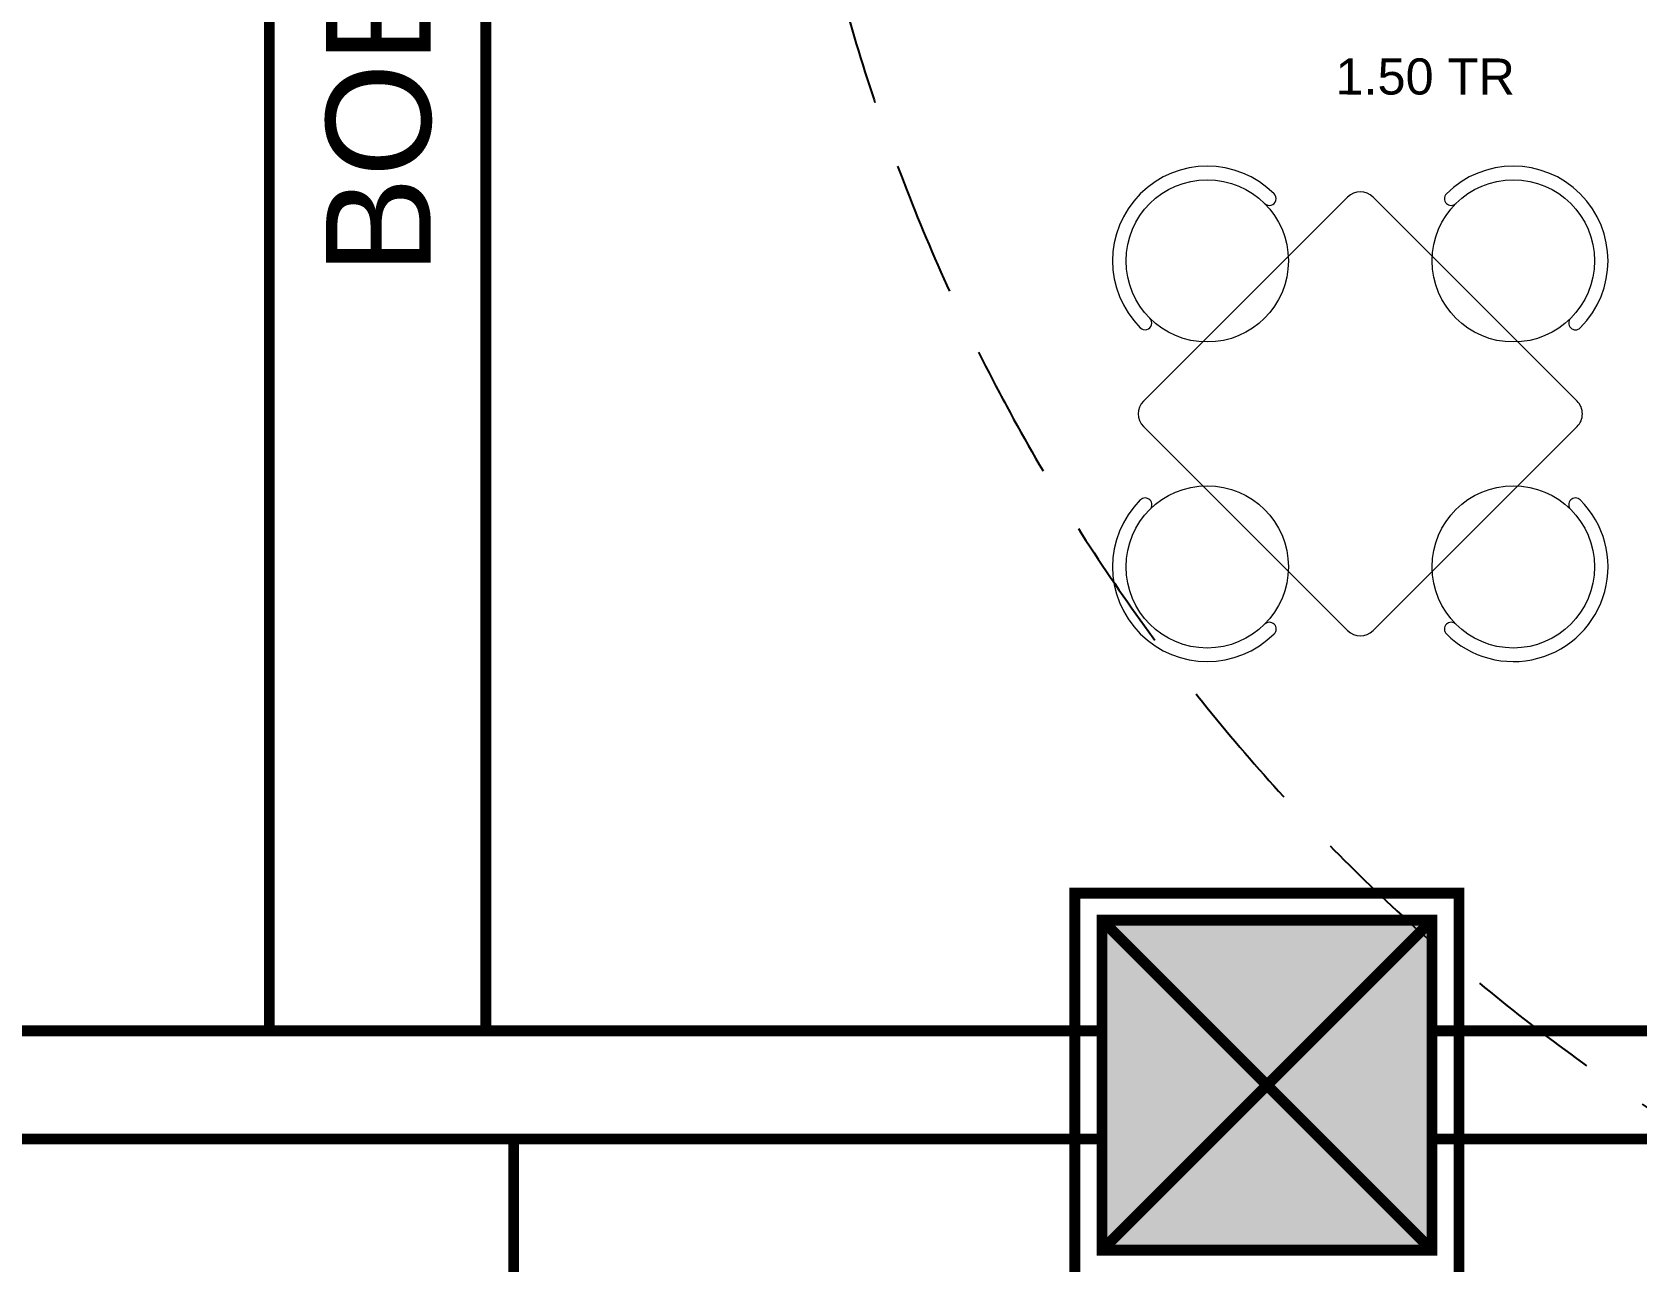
# Model space of a CAD drawing. Header units: millimetres. Extents: x 148480 to 578986, y 39883 to 155062.
# Drawn here: x 235764 to 240213, y 91460 to 94870 of the extents above; entities that cross this region are included whole.
import ezdxf

# ---------------------------------------------------------------- set-up
doc = ezdxf.new("R2010")
doc.units = ezdxf.units.MM
doc.linetypes.add('CENTER', pattern=[2, 1.25, -0.25, 0.25, -0.25])
doc.linetypes.add('HIDDEN', pattern=[0.375, 0.25, -0.125])
for name, color, linetype in [('CEN', 252, 'CENTER'), ('Flooring', 44, 'Continuous'), ('Hatch 01_UC', 7, 'Continuous'), ('I - MODULAR', 44, 'Continuous'), ('Layer2', 4, 'Continuous'), ('Layer4', 6, 'Continuous'), ('M-HVAC VRV PIPE', 4, 'Continuous')]:
    doc.layers.add(name, color=color, linetype=linetype)
doc.layers.add('I FURNITURE', color=31, linetype='Continuous', lineweight=5)
doc.layers.add('M-HVAC-CASSETTE UNIT', color=7, linetype='Continuous', lineweight=18)
doc.styles.add('R', font='romans.shx')
doc.styles.add('VIJETH', font='swiss.ttf')

# ---------------------------------------------------------------- blocks, each defined once
blk = doc.blocks.new('GFC1')
at = {"layer": 'Hatch 01_UC', "linetype": 'Continuous'}
h = blk.add_hatch(color=8, dxfattribs=at)
h.dxf.hatch_style = 1
h.paths.add_polyline_path([(311362, 92478.3), (311362, 93393.3), (312277, 93393.3), (312277, 92478.3)])
at = {"layer": 'CEN', "color": 8, "linetype": 'Continuous', "lineweight": 0}
for p, q in [((312277, 93393.3), (311362, 92478.3)), ((311362, 93393.3), (312277, 92478.3)), ((311362, 93393.3), (312277, 93393.3)), ((312277, 93393.3), (311362, 92478.3)), ((311362, 93393.3), (312277, 92478.3)), ((311362, 93393.3), (312277, 93393.3)), ((311362, 92478.3), (311362, 93393.3)), ((311362, 92478.3), (311362, 93393.3)), ((312277, 93393.3), (312277, 92478.3)), ((312277, 93393.3), (312277, 92478.3)), ((312277, 92478.3), (311362, 92478.3)), ((312277, 92478.3), (311362, 92478.3))]:
    blk.add_line(p, q, dxfattribs=at)
at = {"layer": 'CEN', "color": 8, "linetype": 'HIDDEN', "lineweight": 0, "ltscale": 1500}
for p, q in [((311364.1, 93086.7), (302279.1, 93086.7)), ((321136.8, 93086.7), (312279.1, 93086.7)), ((311364.1, 92786.7), (293822.1, 92786.7)), ((321136.8, 92786.7), (312279.1, 92786.7))]:
    blk.add_line(p, q, dxfattribs=at)
for points in [[(309053.8, 93086.7), (309053.8, 99756.4)], [(309653.8, 93086.7), (309653.8, 99756.4)], [(313831.2, 92784.9), (313831.2, 91127.1), (309731.2, 91127.1), (309731.2, 92784.9)]]:
    blk.add_lwpolyline(points, dxfattribs=at)
at = {"layer": 'CEN', "color": 8, "linetype": 'Continuous', "lineweight": 0}
for points in [[(312352, 92403.3), (311287, 92403.3), (311287, 93468.3), (312352, 93468.3)], [(312277, 92478.3), (311362, 92478.3), (311362, 93393.3), (312277, 93393.3)]]:
    blk.add_lwpolyline(points, close=True, dxfattribs=at)
at = {"layer": 'Flooring', "color": 8, "linetype": 'HIDDEN', "ltscale": 1500}
blk.add_arc((315855.9, 97380.2), 5404, 152.8319, 263.305, dxfattribs=at)
at = {"layer": 'I - MODULAR', "color": 8, "linetype": 'Continuous'}
blk.add_lwpolyline([(312277, 92478.3), (311362, 92478.3), (311362, 93393.3), (312277, 93393.3)], close=True, dxfattribs=at)
at = {"layer": 'I FURNITURE', "color": 8}
for p, q in [((312042.9, 95398.2), (311477.2, 94832.5)), ((312679.2, 94832.5), (312113.6, 95398.2)), ((311477.2, 94761.8), (312042.9, 94196.1)), ((312113.6, 94196.1), (312679.2, 94761.8))]:
    blk.add_line(p, q, dxfattribs=at)
for centre in [(311653.9, 95221.4), (312502.5, 95221.4), (311653.9, 94372.9), (312502.5, 94372.9)]:
    blk.add_circle(centre, 225, dxfattribs=at)
for centre, radius, start, end in [((311653.9, 95221.4), 262.5, 45, 225), ((312502.5, 95221.4), 262.5, 315, 135), ((311826.3, 95393.8), 18.8, 225, 45), ((312078.2, 95362.8), 50, 45, 135), ((312330.1, 95393.8), 18.8, 135, 315), ((311481.6, 95049), 18.8, 225, 45), ((312674.8, 95049), 18.8, 135, 315), ((311512.5, 94797.1), 50, 135, 225), ((312643.9, 94797.1), 50, 315, 45), ((311653.9, 94372.9), 262.5, 135, 315), ((311481.6, 94545.2), 18.8, 315, 135), ((312502.5, 94372.9), 262.5, 225, 45), ((312674.8, 94545.2), 18.8, 45, 225), ((311826.3, 94200.5), 18.8, 315, 135), ((312078.2, 94231.5), 50, 225, 315), ((312330.1, 94200.5), 18.8, 45, 225)]:
    blk.add_arc(centre, radius, start, end, dxfattribs=at)
blk = doc.blocks.new('BEAM')
at = {"layer": 'CEN', "color": 11, "linetype": 'HIDDEN', "lineweight": 0, "ltscale": 1500, "const_width": 30}
for points in [[(369053.8, 93086.7), (369053.8, 99756.4)], [(369653.8, 93086.7), (369653.8, 99756.4)], [(371364.1, 93086.7), (362279.1, 93086.7)], [(381136.8, 93086.7), (372279.1, 93086.7)], [(371364.1, 92786.7), (353822.1, 92786.7)], [(373831.2, 92784.9), (373831.2, 91127.1), (369731.2, 91127.1), (369731.2, 92784.9)], [(381136.8, 92786.7), (372279.1, 92786.7)]]:
    blk.add_lwpolyline(points, dxfattribs=at)
at = {"layer": 'CEN', "color": 11, "linetype": 'Continuous', "lineweight": 0, "const_width": 30}
for points in [[(372352, 92403.3), (371287, 92403.3), (371287, 93468.3), (372352, 93468.3)], [(372277, 92478.3), (371362, 92478.3), (371362, 93393.3), (372277, 93393.3)]]:
    blk.add_lwpolyline(points, close=True, dxfattribs=at)
for points in [[(371362, 92478.3), (371362, 93393.3)], [(371362, 92478.3), (371362, 93393.3)], [(371362, 93393.3), (372277, 93393.3)], [(371362, 93393.3), (372277, 92478.3)], [(372277, 93393.3), (371362, 92478.3)], [(371362, 93393.3), (372277, 93393.3)], [(371362, 93393.3), (372277, 92478.3)], [(372277, 93393.3), (371362, 92478.3)], [(372277, 93393.3), (372277, 92478.3)], [(372277, 93393.3), (372277, 92478.3)], [(372277, 92478.3), (371362, 92478.3)], [(372277, 92478.3), (371362, 92478.3)]]:
    blk.add_lwpolyline(points, dxfattribs=at)
at = {"layer": 'CEN', "color": 11, "linetype": 'Continuous', "insert": (369210.9, 95183.1), "char_height": 290.461, "width": 3219.887, "attachment_point": 1, "rotation": 90, "style": 'R'}
blk.add_mtext('{\\fArial|b0|i0|c0|p34;BOB-2450 MM}', dxfattribs=at)
blk = doc.blocks.new('BEE')
at = {"layer": 'M-HVAC VRV PIPE', "linetype": 'Continuous'}
blk.add_blockref('BEAM', (0, 0), dxfattribs=at)

msp = doc.modelspace()

# ---------------------------------------------------------------- block references
at = {"layer": 'Layer4', "linetype": 'Continuous', "rotation": 360}
msp.add_blockref('GFC1', (-72632.4, -986), dxfattribs=at)

# ---------------------------------------------------------------- next in the draw order: block references
at = {"layer": 'Layer2', "linetype": 'Continuous', "rotation": 360}
msp.add_blockref('BEE', (-132632.4, -986), dxfattribs=at)

# ---------------------------------------------------------------- next in the draw order: texts
at = {"layer": 'M-HVAC-CASSETTE UNIT', "color": 0, "style": 'VIJETH', "width": 1}
msp.add_text('1.50 TR', height=100.15, rotation=359.9743, dxfattribs=at).set_placement((239376.8, 94696.6))

doc.saveas('drawing.dxf')
